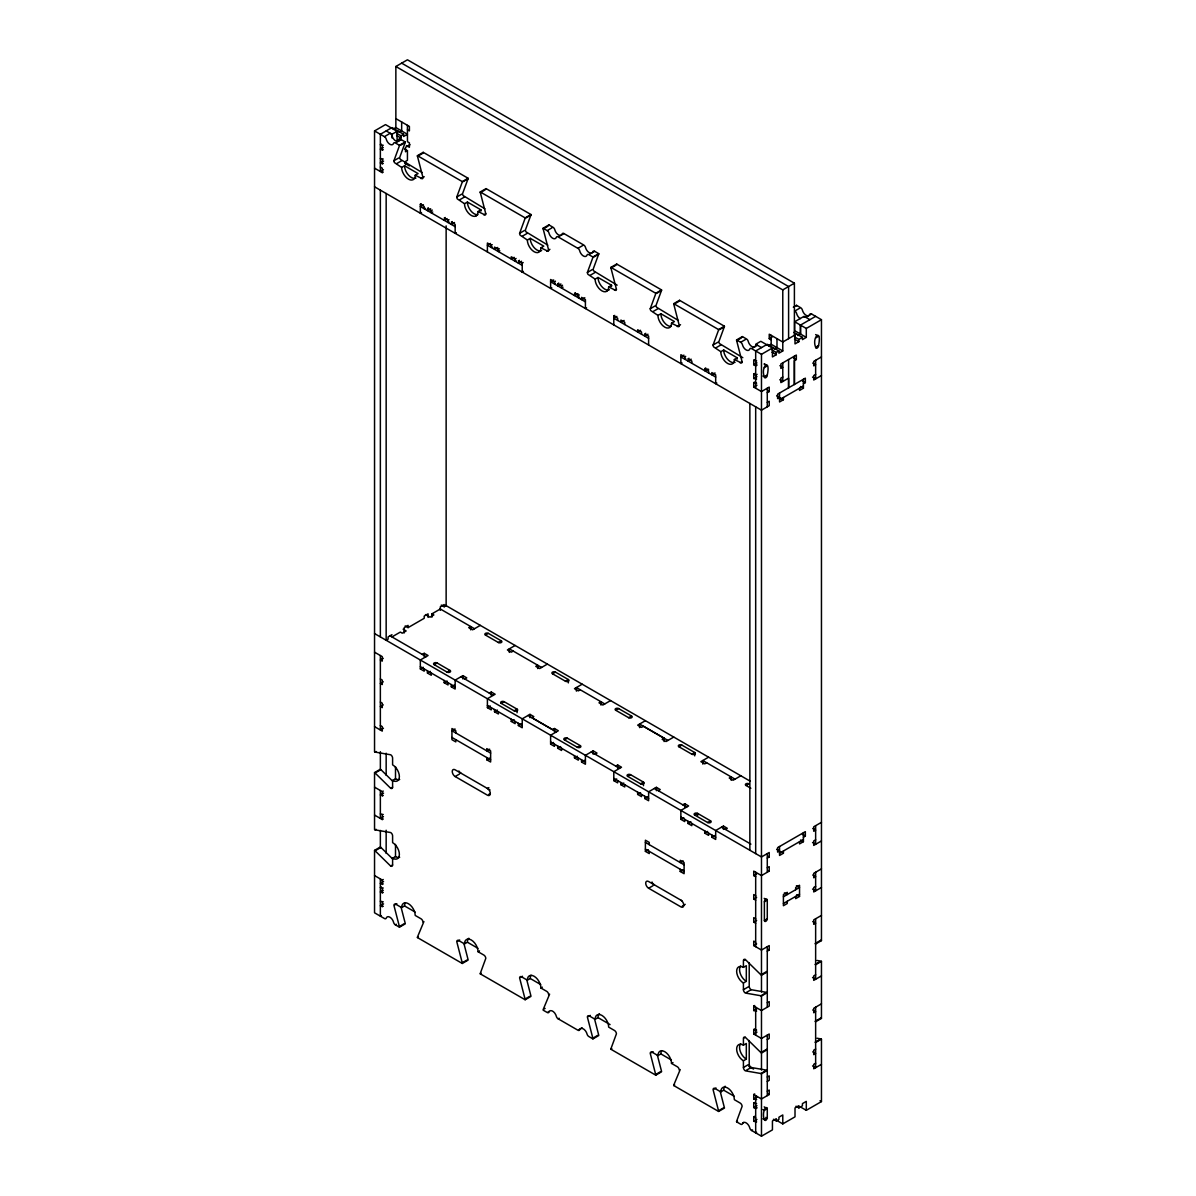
<?xml version="1.0" encoding="UTF-8"?>
<svg xmlns="http://www.w3.org/2000/svg" width="1196" height="1196" viewBox="0 0 1196 1196"><rect width="100%" height="100%" fill="white"/><g stroke="black" fill="none" stroke-linecap="round" stroke-linejoin="round"><path stroke-width="1.5" d="M697.627 815.627L697.627 813.4A2.048 1.181 0 0 0 694.726 813.4A2.048 1.181 0 0 0 694.726 815.074L707.628 822.519A2.048 1.181 0 0 0 710.529 822.519A2.048 1.181 0 0 0 710.529 820.845L697.627 813.4L694.726 815.074M788.598 338.662L788.598 286.547L401.662 63.149M794.398 335.314L794.398 283.198L407.462 59.8L395.861 66.498L395.861 127.568L407.432 134.281L403.575 136.508L403.575 134.281L391.989 127.568M767.279 1118.23C764.035 1125.391 762.301 1113.566 764.379 1110.322A2.048 1.181 -60 0 1 765.829 1107.81A2.048 1.181 -60 0 1 767.279 1108.647L767.279 1118.23L765.829 1117.393M401.662 167.44L404.562 165.766L418.107 173.584L415.206 175.259A9.568 5.517 60 0 1 413.218 179.639A9.583 5.532 60 0 1 402.813 172.433A9.568 5.517 60 0 1 401.662 167.44L394.501 162.641A2.736 1.585 60 0 1 393.933 160.727L399.374 145.897A2.736 1.585 60 0 0 399.464 145.314L405.265 141.965L401.183 139.603A2.736 1.585 60 0 0 399.359 140.037A5.472 3.154 60 0 1 395.712 140.919A5.472 3.154 60 0 1 392.064 135.836L391.795 135.073A2.736 1.585 60 0 0 390.24 133.279M405.265 141.965A2.736 1.585 60 0 1 405.175 142.548L399.733 157.379A2.736 1.585 60 0 0 400.301 159.292L422.098 172.538M476.068 215.923A9.583 5.532 60 0 1 465.648 208.717A9.568 5.517 60 0 1 464.511 203.724L457.335 198.925A2.736 1.585 60 0 1 456.767 197.011L462.224 182.181A2.736 1.585 60 0 0 462.299 181.598L468.099 178.249L423.22 152.326L417.419 155.674A2.751 1.585 60 0 0 417.494 156.362L422.95 177.486A2.736 1.585 60 0 1 422.382 178.742L415.206 175.259M468.099 178.249A2.736 1.585 60 0 1 468.025 178.832L462.568 193.662A2.736 1.585 60 0 0 463.136 195.576L484.948 208.822M527.346 240.007L530.262 238.333L543.791 246.152L540.891 247.826A9.583 5.532 60 0 1 534.119 251.728A9.583 5.532 60 0 1 527.346 239.992L520.185 235.208A2.736 1.585 60 0 1 519.617 233.295L525.059 218.464A2.736 1.585 60 0 0 525.149 217.881L530.949 214.518L486.069 188.609L480.254 191.958A2.751 1.585 60 0 0 480.344 192.646L485.785 213.77A2.736 1.585 60 0 1 485.217 215.026L478.056 211.543A9.568 5.517 60 0 1 476.053 215.908M530.949 214.518A2.736 1.585 60 0 1 530.875 215.116L525.418 229.946A2.736 1.585 60 0 0 525.986 231.86L547.783 245.09M606.686 291.331A9.583 5.532 60 0 1 596.266 284.14A9.568 5.517 60 0 1 595.13 279.131L587.954 274.333A2.736 1.585 60 0 1 587.385 272.434L592.842 257.603A2.736 1.585 60 0 0 592.917 257.005L598.733 253.657L594.651 251.295A2.736 1.585 60 0 0 593.096 251.31L592.827 251.743A5.472 3.154 60 0 1 589.18 252.61A5.472 3.154 60 0 1 585.532 247.527L585.248 246.78A2.736 1.585 60 0 0 583.708 244.986L563.929 233.564A2.736 1.585 60 0 0 562.374 233.564L562.105 233.997A5.472 3.154 60 0 1 561.567 234.865M598.733 253.657A2.736 1.585 60 0 1 598.643 254.255L593.201 269.085A2.736 1.585 60 0 0 593.769 270.984L617.136 285.141M423.907 921.578L417.494 936.961A2.736 1.585 60 0 0 417.419 937.559L462.299 963.468L468.099 960.119A2.736 1.585 60 0 0 468.025 959.431L463.943 943.599M657.979 315.415L660.88 313.741L674.424 321.56L671.509 323.234A9.568 5.517 60 0 1 669.521 327.614A9.583 5.532 60 0 1 659.116 320.423A9.568 5.517 60 0 1 657.979 315.415L650.803 310.616A2.736 1.585 60 0 1 650.235 308.718L655.677 293.887A2.736 1.585 60 0 0 655.767 293.289L661.567 289.94L616.688 264.032L610.887 267.381A2.751 1.585 60 0 0 610.962 268.054L616.418 289.178A2.736 1.585 60 0 1 615.85 290.434L608.674 286.95L611.575 285.276L598.03 277.457L595.13 279.131M661.567 289.94A2.736 1.585 60 0 1 661.493 290.523L656.036 305.369A2.736 1.585 60 0 0 656.604 307.267L678.401 320.513M720.814 351.699L723.715 350.024L737.259 357.843L734.359 359.518A9.568 5.532 60 0 1 732.371 363.898A9.583 5.532 60 0 1 721.95 356.707A9.568 5.532 60 0 1 720.814 351.699L713.638 346.9A2.736 1.585 60 0 1 713.085 345.001L718.527 330.156A2.736 1.585 60 0 0 718.602 329.573L724.417 326.224L679.522 300.301L673.722 303.664A2.751 1.585 60 0 0 673.811 304.337L679.253 325.462A2.736 1.585 60 0 1 678.685 326.717L671.509 323.234M724.417 326.224A2.736 1.585 60 0 1 724.328 326.807L718.886 341.637A2.736 1.585 60 0 0 719.454 343.551L742.821 357.694M549.607 994.145L543.178 1009.529A2.736 1.585 60 0 0 543.104 1010.127L547.185 1012.474A2.736 1.585 60 0 0 548.74 1012.474L549.547 1011.173A5.472 3.154 60 0 1 555.766 1014.761L556.574 1017.004A2.736 1.585 60 0 0 558.128 1018.798L577.892 1030.205A2.736 1.585 60 0 0 579.447 1030.205L580.269 1028.904A5.472 3.154 60 0 1 586.474 1032.492L587.296 1034.734A2.736 1.585 60 0 0 588.836 1036.528L592.917 1038.89L598.733 1035.542A2.736 1.585 60 0 0 598.643 1034.854L594.562 1019.007M680.225 1069.553L673.811 1084.951A2.736 1.585 60 0 0 673.722 1085.534L718.602 1111.443L724.417 1108.094A2.736 1.585 60 0 0 724.328 1107.406L720.246 1091.574M392.587 781.108L380.911 769.656A2.736 1.585 60 0 0 380.358 769.237L374.542 772.586A2.736 1.585 60 0 1 375.096 773.005L390.673 788.284L392.602 787.162L392.602 780.465A9.583 5.532 60 0 0 399.374 776.563A9.583 5.532 60 0 0 392.602 764.827L392.602 758.129A2.736 1.585 60 0 0 390.673 754.781L375.096 752.075A2.736 1.585 60 0 1 374.542 751.85L374.542 130.932L385.516 124.593L397.087 131.321L397.087 140.261L400.959 138.018L400.959 135.791L396.609 133.279M391.316 127.957L380.358 134.281L380.358 171.506L383.453 169.727M393.275 129.048L395.861 127.568M374.542 130.932L384.439 136.643L389.268 133.847M386.159 130.932L391.989 134.266L397.79 130.917M399.06 132.412L401.662 130.917L401.662 121.977M381.315 144.148L380.358 144.701L383.258 145.269M400.959 135.791L403.575 134.281M383.258 147.497L380.358 149.171L383.258 149.739M396.339 142.399L401.183 139.603M400.346 145.344L405.175 142.548M380.358 158.485L383.258 159.038M410.019 144.701L405.504 147.317L405.504 151.787L407.432 150.666L407.432 160.339L405.504 161.46L405.504 164.435M383.572 161.086L380.358 162.955L383.258 163.508M393.933 160.727L398.761 157.947M396.833 163.523L401.662 160.727M374.542 168.158L382.286 172.628L383.258 172.075M417.494 156.362L422.338 153.566M421.007 178.608L424.236 176.739M421.5 212.544L420.334 213.217L420.334 204.277L421.306 203.724M463.181 181.628L468.025 178.832M423.414 204.725L420.319 206.519L455.138 226.627M425.178 208.194L424.206 208.747L424.206 206.504L420.334 204.277M430.65 208.747L427.435 210.601L428.392 207.82M427.435 208.373L431.293 210.601L432.264 210.048M456.767 197.011L461.611 194.23M432.743 212.006L431.293 212.843L431.293 210.601M459.668 199.807L464.511 197.011M480.344 192.646L485.172 189.85M464.511 203.724L467.412 202.049L480.956 209.868A9.583 5.532 60 0 1 480.867 211.094M447.095 218.614L444.194 220.288L445.166 217.493M444.194 218.061L448.066 220.288L449.038 219.735M449.038 221.963L448.066 222.516L448.066 220.288M454.51 222.516L451.296 224.385L452.252 221.589M478.056 211.543L480.956 209.868M483.857 214.891L485.785 213.77M456.319 232.652L455.153 233.325L455.153 224.385L451.296 222.142M526.031 217.911L530.875 215.116M490.48 243.461L487.385 245.24L522.218 265.348M487.385 251.937L487.4 242.997L491.272 245.24L492.244 244.672M492.244 246.914L491.272 247.467L491.272 245.24M519.617 233.295L524.446 230.514M497.715 247.467L494.501 249.321L494.501 247.094L498.373 249.321L499.33 248.768M522.517 236.09L527.346 233.295M499.823 250.726L498.373 251.564L498.373 249.321M540.891 247.826L548.067 251.31A2.736 1.585 60 0 0 548.635 250.054L543.178 228.929A2.751 1.585 60 0 1 543.104 228.242L548.904 224.893L552.986 227.255A2.736 1.585 60 0 1 554.54 229.049L554.809 229.796A5.472 3.154 60 0 0 560.7 235.343M543.178 228.929L548.022 226.134M543.104 228.242L547.185 230.604L552.029 227.808M514.16 257.334L511.26 259.009L511.26 256.781L515.132 259.009L516.104 258.456M516.104 260.683L515.132 261.236L515.132 259.009M559.1 236.359L563.929 233.564M521.576 261.236L518.361 263.105L519.318 260.309M522.218 272.045L522.233 263.105L523.19 262.552M546.707 251.175L549.921 249.306M522.233 272.045L523.385 271.372M547.185 230.604A2.736 1.585 60 0 1 548.74 232.398L549.009 233.145A5.472 3.154 60 0 0 552.657 238.228A5.472 3.154 60 0 0 556.304 237.361L556.574 236.928A2.736 1.585 60 0 1 558.128 236.913L577.892 248.334L582.736 245.539M589.807 254.09L594.651 251.295M553.673 279.954L550.579 281.733L585.397 301.841M593.814 257.035L598.643 254.255M551.76 287.758L550.609 288.415L550.609 279.49L554.466 281.718L555.437 281.165M555.437 283.392L554.466 283.96L554.466 281.718M560.924 283.96L557.695 285.814L558.667 283.018M557.695 283.587L561.567 285.814L562.539 285.261M587.385 272.434L592.229 269.638M563.017 287.204L561.567 288.057L561.567 285.814M590.301 275.23L595.13 272.434M610.962 268.054L615.805 265.273M577.369 293.827L574.469 295.502L575.426 292.706M574.469 293.259L578.326 295.502L579.298 294.934M579.298 297.176L578.326 297.729L578.326 295.502M584.784 297.729L581.555 299.598L581.555 297.356L585.427 299.598L585.397 308.538L586.578 307.85M614.475 290.299L616.418 289.178M613.787 324.923L613.802 315.968L614.774 315.415M616.882 316.432L613.787 318.211L648.606 338.319M656.649 293.319L661.493 290.523M624.118 320.438L620.888 322.307L620.888 320.065L624.76 322.307L624.76 324.535M650.235 308.718L655.079 305.922M653.136 311.498L657.979 308.718M673.811 304.337L678.64 301.556M640.563 330.305L637.662 331.98L637.662 329.752L641.534 331.98L641.534 334.222M647.978 334.222L644.749 336.076L645.72 333.28M677.325 326.583L680.539 324.729M395.861 66.498L782.782 289.895L794.398 283.198M719.499 329.603L724.328 326.807M683.948 355.152L680.853 356.931L715.671 377.039M682.034 362.956L680.868 363.629L680.868 354.689L684.74 356.931L685.697 356.363M685.697 358.606L684.74 359.159L684.74 356.931M691.183 359.159L687.954 361.028L688.926 358.232M713.085 345.001L717.914 342.206M715.985 347.782L720.814 345.001M734.359 359.518L741.535 363.001A2.736 1.585 60 0 0 742.103 361.745L736.646 340.621A2.751 1.585 60 0 1 736.572 339.933L742.372 336.584L746.454 338.946A2.736 1.585 60 0 1 748.008 340.74L748.277 341.488A5.472 3.154 60 0 0 751.925 346.571A5.472 3.154 60 0 0 755.573 345.704L755.842 345.27A2.736 1.585 60 0 1 757.397 345.27L752.553 348.051M793.322 307.178L796.536 305.309L800.617 307.671A2.736 1.585 60 0 1 802.441 310.213A5.472 3.154 60 0 0 806.089 315.296A5.472 3.154 60 0 0 809.737 314.428L810.021 313.995A2.736 1.585 60 0 1 811.561 313.995L821.458 319.691L821.458 940.624L815.642 943.973A2.736 1.585 60 0 1 815.089 943.554M736.646 340.621L741.49 337.84M736.572 339.933L740.653 342.295L745.482 339.5M799.661 308.224L794.817 311.02A2.736 1.585 60 0 1 796.641 313.561A5.472 3.154 60 0 0 800.288 318.644M708.645 369.355A2.048 1.181 0 0 1 707.613 369.041L704.728 370.7L705.7 367.905M821.458 319.691L806.298 328.452L806.298 337.377L794.667 330.694L794.667 321.754L804.071 316.327L809.871 319.676M796.626 334.028L782.782 342.011L769.237 334.192L769.237 338.662L772.153 336.988M806.732 316.776L811.561 313.995M715.044 372.943L711.814 374.797L711.814 372.569L715.686 374.797L715.671 383.737L716.853 383.064M766.636 344.642L755.678 350.966L755.678 388.207M815.642 316.342L800.468 325.118L800.468 334.043M768.565 345.764L771.151 344.269L782.782 350.951L782.782 289.895M740.16 362.866L742.103 361.745M740.653 342.295A2.736 1.585 60 0 1 742.208 344.089L742.477 344.837A5.472 3.154 60 0 0 746.125 349.92A5.472 3.154 60 0 0 749.772 349.053L750.042 348.619A2.736 1.585 60 0 1 751.596 348.619L761.478 354.315L772.437 347.991L772.437 356.931L776.309 354.689L776.309 352.461L771.958 349.95M757.128 365.019L755.678 365.856L753.734 364.75L753.734 360.28L754.706 359.727M774.38 349.112L776.981 347.602L776.981 338.662M797.882 335.538L800.498 334.028L800.498 325.088M756.634 360.833L753.734 360.28M753.734 364.75L756.963 362.881M776.309 352.461L778.925 350.951L778.925 353.194L782.782 350.951M794.533 336.913L798.883 339.425L802.426 337.377L802.426 339.619L806.298 337.377M798.883 339.425L798.883 341.667L795.011 343.895L795.011 334.955M764.379 367.546L767.279 365.856L764.184 364.077M815.642 337.945L818.542 336.27L815.642 334.581M756.634 379.087L753.734 378.519L753.734 374.049L754.706 373.496M757.128 374.333L755.678 375.17L753.734 374.049M753.734 378.519L756.963 376.665M767.279 392.677L769.222 391.555L769.222 387.085L761.478 391.555L753.734 387.085L753.734 382.615L754.706 382.062M815.642 347.244L818.542 345.569C822.265 327.36 811.441 336.973 815.642 347.244A2.048 1.181 -60 0 0 817.092 348.081A2.048 1.181 -60 0 0 818.542 345.569L817.586 346.137M766.307 375.723L767.279 375.17C771.001 356.961 760.163 366.559 764.379 376.845A2.048 1.181 -60 0 0 765.829 377.682A2.048 1.181 -60 0 0 767.279 375.17L764.379 376.845L762.928 376.007M779.882 365.662L782.782 367.336L780.853 368.458L780.853 363.988L796.327 355.048L796.327 359.518L794.398 360.639L794.398 384.469L794.398 356.169M756.634 383.183L753.734 382.615M753.734 387.085L756.963 385.217M782.782 377.009L780.853 378.13L780.853 382.6L788.598 378.13L788.598 387.818L788.598 359.518M821.458 356.931L813.714 361.401L813.714 365.856L815.642 364.75L812.742 363.076M767.279 402.349L769.222 401.228L769.222 405.698L761.478 410.168L374.542 186.785M815.642 374.423L813.714 375.544L813.714 380.014L821.458 375.544M803.413 383.722L805.342 382.615L805.342 378.145L777.609 394.157L777.609 398.612L779.553 397.506L776.653 395.831M779.523 399.748L803.383 385.979M783.41 397.506L783.41 399.733L779.553 401.976L779.523 393.05M803.383 379.281L803.413 388.192L799.541 390.434L799.541 388.192M391.959 634.687L388.087 636.915L388.087 639.157L386.159 640.264L386.159 193.483M391.959 636.915L400.346 632.071L402.275 633.192L406.147 630.965L403.142 629.216M405.175 625.942L408.09 627.616L424.206 618.302L424.206 616.075L428.078 613.832L428.078 617.405M431.95 617.181L431.95 613.832L440.322 608.988M441.294 605.086L444.194 606.761L446.138 605.639L446.138 225.88M383.258 658.323L380.358 659.998L382.286 661.119L382.286 656.649L374.542 652.179M422.263 654.421L424.206 653.3L428.078 655.528L420.334 659.998L420.334 668.938L424.206 671.165L424.206 668.938M480.314 625.373L472.57 629.844L468.697 627.616L470.641 626.495L470.641 629.844M383.258 681.78L380.358 683.454L382.286 684.575L382.286 680.105L380.358 678.984M420.334 668.938L423.235 667.263M434.208 664.662L437.108 662.973L449.995 670.433A2.048 1.181 0 0 1 449.995 672.107A2.048 1.181 0 0 1 447.095 672.107L434.208 664.662A2.048 1.181 0 0 1 434.208 662.973A2.048 1.181 0 0 1 437.108 662.973M485.471 635.061L488.372 633.387L501.274 640.832A2.048 1.181 0 0 1 501.274 642.506A2.048 1.181 0 0 1 498.373 642.506L485.471 635.061A2.048 1.181 0 0 1 485.471 633.387A2.048 1.181 0 0 1 488.372 633.387M427.435 670.792L427.435 673.034L430.336 671.36M383.258 704.863L380.358 706.537L382.286 707.658L382.286 703.188L380.358 702.067M447.095 672.107L449.995 670.433M498.373 642.506L501.274 640.832M444.194 680.479L444.194 682.707L447.095 681.032M464.825 678.984L466.769 677.878L462.897 675.635L455.153 680.105L455.153 689.046L451.296 686.803L451.296 684.575M515.132 645.481L507.388 649.951L511.26 652.179L513.204 651.072M451.296 686.803L454.196 685.129M383.453 728.215L380.358 729.994L380.358 655.528M375.096 752.075L376.067 751.522M489.343 693.142L491.272 692.021L495.144 694.248L487.4 698.718L487.4 707.658L491.272 709.886L491.272 707.658M547.379 664.094L539.635 668.564L535.763 666.336L537.707 665.215L537.707 668.564M487.4 707.658L490.3 705.984M376.067 772.452L380.911 769.656M455.033 728.962L451.939 730.741L490.629 753.076M504.174 701.708A2.048 1.181 0 0 0 501.274 701.708A2.048 1.181 0 0 0 501.274 703.383L504.174 701.708L517.061 709.153L517.061 712.726M555.437 672.107A2.048 1.181 0 0 0 552.537 672.107A2.048 1.181 0 0 0 552.537 673.782L555.437 672.107L568.339 679.552L568.339 682.901M494.501 709.527L494.501 711.755L497.401 710.08M392.602 780.465L395.502 778.79A9.583 5.532 60 0 0 399.673 779.538M514.16 710.828L517.061 709.153A2.048 1.181 0 0 1 517.061 710.828A2.048 1.181 0 0 1 514.16 710.828L501.274 703.383M565.439 681.227L568.339 679.552A2.048 1.181 0 0 1 568.339 681.227A2.048 1.181 0 0 1 565.439 681.227L552.537 673.782M374.542 787.147L382.286 791.617L383.258 791.064M383.572 793.112L380.358 794.966L383.258 795.534M511.26 719.2L511.26 721.427L514.16 719.753M554.466 744.151L554.466 746.379L550.609 744.151L550.609 735.211L558.323 730.756L554.451 728.514L552.522 729.635L531.906 717.705L533.835 716.598L529.963 714.356L522.233 718.826L522.233 727.766L518.361 725.524L518.361 723.296M582.198 684.202L574.469 688.672L578.326 690.899L580.269 689.793M518.361 725.524L521.262 723.849M489.657 749.174L486.757 750.849L486.757 748.606L490.629 750.849L490.629 762.016L486.757 759.789L486.757 757.546M380.358 813.953L383.258 814.521M383.453 816.644L380.358 818.423L380.358 790.496M489.986 789.943L455.153 769.835A4.111 2.362 60 0 0 452.252 771.51A4.111 2.362 60 0 0 455.153 776.533L459.518 774.021M374.542 815.074L382.286 819.544L383.258 818.991M486.757 759.789L489.657 758.115M374.542 772.586L374.542 829.635A2.736 1.585 60 0 0 375.096 829.86L376.067 829.306M610.588 700.572L602.844 705.042L598.987 702.814L600.915 701.693L600.915 705.042M550.609 744.151L553.509 742.477M564.467 739.861L567.367 738.186L580.269 745.631A2.048 1.181 0 0 1 580.254 747.321A2.048 1.181 0 0 1 577.354 747.321M615.731 710.26L618.631 708.585L631.548 716.03A2.048 1.181 0 0 1 631.548 717.705A2.048 1.181 0 0 1 628.648 717.705L615.731 710.26A2.048 1.181 0 0 1 615.746 708.585A2.048 1.181 0 0 1 618.646 708.585M401.094 907.316L405.175 923.148A2.736 1.585 60 0 1 405.265 923.835L399.464 927.184L395.383 924.837A2.736 1.585 60 0 1 393.559 922.295A5.472 3.154 60 0 0 389.911 917.212A5.472 3.154 60 0 0 386.263 918.08A2.736 1.585 60 0 1 384.439 918.513L374.542 912.802L374.542 850.371L380.358 847.022A2.736 1.585 60 0 1 380.911 847.441L392.587 858.892M376.067 850.221L380.911 847.441M488.85 787.611L487.4 788.448A4.111 2.362 60 0 1 490.3 793.471L488.85 794.323M557.695 746.005L557.695 748.248L560.595 746.558M580.269 745.631L577.369 747.306L564.452 739.875A2.048 1.181 0 0 1 564.452 738.201A2.048 1.181 0 0 1 567.353 738.201M628.633 717.705L631.533 716.03M374.542 850.371A2.736 1.585 60 0 1 375.096 850.79L390.673 866.068L392.602 864.947L392.602 858.25L395.502 856.575A9.583 5.532 60 0 0 399.673 857.323M574.469 755.693L574.469 757.92L577.369 756.246M595.085 754.213L597.013 753.091L593.156 750.849L585.412 755.319L585.427 764.244L581.555 762.016L581.555 759.789M645.406 720.68L637.677 725.15L641.549 727.377L643.478 726.271L664.094 738.186L664.094 741.535M581.555 762.016L584.455 760.342M374.542 875.577L382.286 880.047L383.258 879.494M383.572 881.527L380.358 883.396L383.258 883.949M381.315 886.939L380.358 887.492L383.258 888.045M383.258 890.287L380.358 891.962L383.258 892.515M615.731 766.113L617.674 764.992L621.531 767.234L613.802 771.704L613.802 780.629L617.674 782.872L617.674 780.629M664.094 738.186L662.165 739.307L666.037 741.535L673.767 737.065M380.358 901.261L383.258 901.829M383.572 903.877L380.358 905.731L383.258 906.299M394.889 904.819L396.833 903.713M613.802 780.629L616.702 778.955M381.315 915.598L380.358 916.166L380.358 878.925M630.561 774.679A2.048 1.181 0 0 0 627.661 774.679A2.048 1.181 0 0 0 627.661 776.353L630.561 774.679L643.463 782.124L643.463 785.697M681.84 745.078A2.048 1.181 0 0 0 678.939 745.078A2.048 1.181 0 0 0 678.939 746.753L681.84 745.078L694.726 752.523L694.726 755.872M399.464 927.184A2.736 1.585 60 0 0 399.374 926.511L393.933 905.387A2.736 1.585 60 0 1 395.861 904.266L401.662 907.615L404.562 905.94A9.583 5.532 60 0 1 405.384 902.696M620.888 782.498L620.888 784.726L623.789 783.051M395.383 924.837L396.339 924.269M640.563 783.799L643.463 782.124A2.048 1.181 0 0 1 643.463 783.799A2.048 1.181 0 0 1 640.563 783.799L627.661 776.353M691.826 754.198L694.726 752.523A2.048 1.181 0 0 1 694.726 754.198A2.048 1.181 0 0 1 691.826 754.198L678.939 746.753M399.374 926.511L404.218 923.716M637.662 792.171L637.662 794.413L640.563 792.739M658.293 790.691L660.237 789.569L656.365 787.327L648.621 791.797L648.621 800.737L644.749 798.509L644.749 796.267M708.6 757.173L700.856 761.643L704.728 763.885L706.657 762.764M644.749 798.509L647.649 796.835M417.419 937.559L418.391 937.006M682.796 804.833L684.74 803.712L688.612 805.955L680.868 810.425L680.868 819.35L684.74 821.592L684.74 819.35M740.847 775.785L733.103 780.255L729.231 778.028L731.175 776.907L731.175 780.255M457.739 941.103L459.668 939.981M462.299 963.468A2.736 1.585 60 0 0 462.224 962.78L456.767 941.671A2.736 1.585 60 0 1 458.711 940.549L464.511 943.898L467.412 942.224A9.583 5.532 60 0 1 468.847 938.247M680.868 819.35L683.768 817.675M746.005 785.473L748.905 783.799A2.048 1.181 0 0 0 746.005 783.799A2.048 1.181 0 0 0 746.005 785.473L750.834 788.269M687.954 821.218L687.954 823.446L690.869 821.772M649.264 844.675L649.264 842.433L645.392 840.205L645.392 851.373L648.307 849.698M464.511 943.898A9.583 5.532 60 0 1 471.284 939.981A9.583 5.532 60 0 1 478.056 951.717L479.506 950.88M462.224 962.78L467.053 959.999M707.628 822.519L710.529 820.845M704.728 830.891L704.728 833.134L707.628 831.459M725.359 829.411L727.303 828.29L723.431 826.062L715.686 830.517L715.686 839.457L711.814 837.23L711.814 834.987M711.814 837.23L714.73 835.556M526.778 979.883L530.875 995.715A2.736 1.585 60 0 1 530.949 996.403L525.149 999.751L480.254 973.843L481.226 973.29M683.125 860.866L680.225 862.54L680.225 860.313L684.097 862.54L684.097 873.708L680.225 871.48L680.225 869.238M681.84 900.708L648.621 881.527A4.111 2.362 60 0 0 645.72 883.201A4.111 2.362 60 0 0 648.621 888.239L652.971 885.728M680.225 871.48L683.125 869.806M520.589 977.386L522.517 976.265M525.149 999.751A2.736 1.585 60 0 0 525.059 999.064L519.617 977.939A2.736 1.585 60 0 1 521.546 976.833L527.346 980.182L530.262 978.507A9.583 5.532 60 0 1 531.069 975.248M821.458 822.325L813.714 826.795L813.714 831.265L815.642 830.144L812.742 828.469M682.318 906.015L685.218 904.34M527.346 980.182A9.583 5.532 60 0 1 534.119 976.265A9.583 5.532 60 0 1 540.891 988.001L542.341 987.163M767.279 858.07L769.222 856.964L769.222 852.494L761.478 856.964L374.542 633.566M803.413 837.215L805.342 836.094L805.342 831.639L777.609 847.635L777.609 852.105L779.553 850.999L776.653 849.31M525.059 999.064L529.903 996.283M779.538 853.241L803.398 839.457M783.41 850.999L783.41 853.226L779.553 855.454L779.538 846.529M803.398 832.76L803.413 841.685L799.541 843.913L799.541 841.685M767.279 867.758L769.222 866.637L769.222 871.107L761.478 875.577L753.734 871.107L753.734 875.577L756.634 873.902M815.642 839.831L813.714 840.952L813.714 845.423L821.458 840.952M544.15 1008.976L545.122 1008.407M548.157 1011.921L549.114 1011.368M755.678 895.684L753.734 894.563L753.734 899.033L756.634 897.359M558.128 1018.798L559.1 1018.245M764.379 901.829L767.279 900.154L767.279 918.767A2.048 1.181 -60 0 1 765.829 921.279A2.048 1.181 -60 0 1 764.379 920.442L764.379 901.829A2.048 1.181 -60 0 1 765.829 899.302A2.048 1.181 -60 0 1 767.279 900.154L764.184 898.36M821.458 868.879L813.714 873.334L813.714 877.804L815.642 876.698L812.742 875.009M783.41 896.791L799.526 887.492L796.431 885.698M783.41 903.503L799.526 894.189M588.357 1016.525L590.301 1015.404M755.678 918.767L753.734 917.646L753.734 922.116L756.634 920.442M815.642 886.371L813.714 887.492L813.714 891.962L821.458 887.492M795.669 889.719L795.669 887.477L799.541 885.249L799.541 896.417L795.669 898.645L795.669 896.417M764.379 920.442L767.279 918.767M592.917 1038.89A2.736 1.585 60 0 0 592.842 1038.203L587.385 1017.078A2.736 1.585 60 0 1 589.329 1015.957L595.13 1019.306L598.03 1017.632A9.583 5.532 60 0 1 599.465 1013.655M578.864 1029.651L582.093 1027.798M592.842 1038.203L597.671 1035.407M755.678 942.224L753.734 941.103L753.734 945.573L756.634 943.898M744.39 960.104L745.362 959.551L760.925 974.83A2.736 1.585 60 0 0 761.478 975.248L767.279 971.9M821.458 915.418L813.714 919.874L813.714 924.344L815.642 923.237L812.742 921.563M767.279 951.149L769.222 950.043L769.222 945.573L761.478 950.043L753.734 945.573M743.419 983.007A9.583 5.532 60 0 1 736.646 971.272A9.583 5.532 60 0 1 743.419 967.37L746.319 965.695L746.319 981.333L743.419 983.007L743.419 989.705A2.736 1.585 60 0 0 745.362 993.054L760.925 995.76A2.736 1.585 60 0 1 761.478 995.984L767.279 992.635A2.736 1.585 60 0 0 766.726 992.411L751.163 989.705L746.319 992.501M657.396 1055.291L661.493 1071.138A2.736 1.585 60 0 1 661.567 1071.81L655.767 1075.174L610.887 1049.251L611.844 1048.698M761.897 974.277L766.726 971.481M816.061 943.001L820.905 940.206M743.419 989.705L748.262 986.909M651.207 1052.794L653.136 1051.688M760.925 995.76L765.754 992.964M819.933 961.689L815.089 964.484A2.736 1.585 60 0 1 815.642 964.709L821.458 961.36L821.458 1018.394L815.642 1021.743A2.736 1.585 60 0 1 815.089 1021.339M655.767 1075.174A2.736 1.585 60 0 0 655.677 1074.486L650.235 1053.362A2.736 1.585 60 0 1 652.164 1052.241L657.979 1055.59L660.88 1053.915A9.583 5.532 60 0 1 661.687 1050.671M756.634 1011.098L753.734 1010.545L753.734 1006.075L754.706 1005.507M753.734 1010.545L756.963 1008.677M767.279 1002.726L769.222 1001.605L769.222 1006.075L761.478 1010.545L753.734 1006.075M815.642 974.8L813.714 975.921L813.714 980.376L821.458 975.921M657.979 1055.59A9.583 5.532 60 0 1 664.752 1051.688A9.583 5.532 60 0 1 671.509 1063.408L672.974 1062.571M655.677 1074.486L660.521 1071.691M767.279 1039.578L769.222 1038.472L769.222 1034.002L761.478 1038.472L753.734 1034.002L753.734 1029.532L754.706 1028.964M756.634 1030.085L753.734 1029.532M744.39 1037.889L745.362 1037.336L760.925 1052.615A2.736 1.585 60 0 0 761.478 1053.018L767.279 1049.669M753.734 1034.002L756.963 1032.133M743.419 1060.792A9.583 5.532 60 0 1 736.646 1049.056A9.583 5.532 60 0 1 743.419 1045.155L746.319 1043.48L746.319 1059.118L743.419 1060.792L743.419 1067.49A2.736 1.585 60 0 0 745.362 1070.839L760.925 1073.53A2.736 1.585 60 0 1 761.478 1073.769L767.279 1070.405A2.736 1.585 60 0 0 766.726 1070.181L751.163 1067.49L746.319 1070.285M673.722 1085.534L674.694 1084.981M821.458 1003.833L813.714 1008.303L813.714 1012.773L815.642 1011.652L812.742 1009.977M761.897 1052.046L766.726 1049.266M816.061 1020.771L820.905 1017.99M743.419 1067.49L748.262 1064.694M714.042 1089.078L715.985 1087.971M718.602 1111.443A2.736 1.585 60 0 0 718.527 1110.77L713.085 1089.646A2.736 1.585 60 0 1 715.014 1088.524L720.814 1091.873L723.715 1090.199A9.583 5.532 60 0 1 725.15 1086.222M760.925 1073.53L765.754 1070.749M819.933 1039.474L815.089 1042.254A2.736 1.585 60 0 1 815.642 1042.493L821.458 1039.13L821.458 1101.576L806.298 1110.322L800.498 1106.973M767.279 1076.998L769.222 1075.877L769.222 1080.347L767.279 1081.468M815.642 1049.071L813.714 1050.193L813.714 1054.663L815.642 1053.541L812.742 1051.867M718.527 1110.77L723.371 1107.974M756.634 1099.528L753.734 1098.975L753.734 1094.504L754.706 1093.936M753.734 1098.975L756.963 1097.106M767.279 1091.156L769.222 1090.034L769.222 1094.504L761.478 1098.975L753.734 1094.504M815.642 1063.229L813.714 1064.335L813.714 1068.805L821.458 1064.335M757.128 1107.81L755.678 1108.647L753.734 1107.526L753.734 1103.056L754.706 1102.503M756.634 1103.624L753.734 1103.056M753.734 1107.526L756.963 1105.672M776.981 1120.547L782.782 1123.896L782.782 1114.956L778.925 1117.199L778.925 1119.426L776.309 1120.936L776.309 1118.694L772.437 1120.936L772.437 1129.876L761.478 1136.2L751.596 1130.489A2.736 1.585 60 0 1 749.772 1127.948A5.472 3.154 60 0 0 746.125 1122.865A5.472 3.154 60 0 0 742.477 1123.732A2.736 1.585 60 0 1 740.653 1124.18L736.572 1121.818L737.543 1121.265M742.581 1123.059L743.553 1122.506M756.634 1121.863L753.734 1121.31L753.734 1116.84L754.706 1116.287M753.734 1121.31L756.963 1119.441M767.279 1117.961L764.379 1119.635L762.928 1118.798M751.596 1130.489L752.553 1129.936M756.634 1132.298L755.678 1132.851L755.678 1095.611M795.983 1106.225L798.883 1107.9L802.426 1105.852L802.426 1103.624L806.298 1101.381L806.298 1110.322M782.782 1123.896L795.011 1116.84L795.011 1107.9L798.883 1105.672L798.883 1107.9M375.096 829.86L390.673 832.551A2.736 1.585 60 0 1 392.602 835.899L392.602 842.612A9.583 5.532 60 0 1 399.374 854.333A9.583 5.532 60 0 1 392.602 858.25M817.003 960.463L820.905 961.135A2.736 1.585 60 0 1 821.458 961.36M817.003 1038.233L820.905 1038.905A2.736 1.585 60 0 1 821.458 1039.13M794.667 321.754L806.298 328.452M793.696 332.368L802.426 337.377M794.533 339.156L798.883 341.667M395.861 118.628L409.406 126.447L409.406 130.917L407.462 129.796M769.237 338.662L771.181 339.784M793.426 357.843L796.327 359.518M778.925 350.951L767.279 344.269M772.437 347.991L760.806 341.309L755.708 344.254L761.508 347.602M396.609 135.507L400.959 138.018M771.958 352.177L776.309 354.689M812.488 377.069L815.642 378.893L815.642 360.28M406.386 145.553L409.406 147.302L409.406 142.832L407.462 141.711L407.432 125.341M399.464 145.314L395.383 142.952A2.736 1.585 60 0 0 393.559 143.385A5.472 3.154 60 0 1 389.911 144.268A5.472 3.154 60 0 1 386.263 139.185L385.979 138.437A2.736 1.585 60 0 0 384.439 136.643M417.419 155.674L462.299 181.598M480.254 191.958L525.149 217.881M592.917 257.005L588.836 254.643A2.736 1.585 60 0 0 587.296 254.658L587.012 255.092A5.472 3.154 60 0 1 583.364 255.959A5.472 3.154 60 0 1 579.716 250.876L579.447 250.128A2.736 1.585 60 0 0 577.892 248.334M610.887 267.381L655.767 293.289M673.722 303.664L718.602 329.573M404.532 148.992L407.432 150.666M802.441 380.941L805.342 382.615M764.379 363.913L765.829 364.75M800.513 386.517L803.413 388.192M404.891 163.299L409.406 165.915M779.777 379.745L782.782 381.479L782.782 362.866M380.358 167.051L382.286 168.158L382.286 172.628M768.251 390.987L769.222 391.555M780.51 398.059L783.41 399.733M518.361 260.863L522.233 263.105M613.802 315.968L617.674 318.211L617.674 320.438M644.749 333.848L648.621 336.076L648.606 345.016M687.954 358.785L691.826 361.028L691.826 363.255M704.728 368.473L708.6 370.7L708.6 372.943M445.57 605.326L750.341 781.272M439.769 608.674L474.498 628.722M541.579 667.443L509.332 648.83L509.332 652.403M604.772 703.936L576.397 687.551L576.397 691.124M667.966 740.429L639.591 724.043L639.591 727.617M735.032 779.149L702.8 760.521L702.8 764.095M431.95 613.832L433.879 614.953L430.007 617.181L425.492 614.58M802.441 834.419L805.342 836.094M812.547 842.507L815.642 844.301L815.642 825.688M800.513 840.011L803.413 841.685M780.51 851.552L783.41 853.226M389.821 635.689L426.135 656.649M460.968 676.757L493.2 695.369M528.034 715.477L556.409 731.862M591.228 751.97L619.603 768.34M654.421 788.448L686.668 807.061M721.502 827.169L750.894 844.137M768.251 856.396L769.222 856.964M812.547 889.047L815.642 890.841L815.642 872.228M420.334 666.71L455.153 686.803M487.4 705.431L522.233 725.524M550.594 741.924L585.412 762.031M613.802 778.402L648.621 798.509M680.868 817.122L715.686 837.23M427.435 673.034L431.293 675.262L431.293 673.034M444.194 682.707L448.066 684.949L448.066 682.707M494.501 711.755L498.373 713.982L498.373 711.755M511.26 721.427L515.132 723.67L515.132 721.427M557.695 748.248L561.567 750.475L561.567 748.248M574.469 757.92L578.326 760.148L578.326 757.92M620.888 784.726L624.76 786.968L624.76 784.726M637.662 794.413L641.534 796.641L641.534 794.413M687.954 823.446L691.826 825.688L691.826 823.446M704.728 833.134L708.6 835.361L708.6 833.134M768.251 870.553L769.222 871.107M796.641 894.743L799.541 896.417M784.382 892.874L787.282 894.548L787.282 892.321L783.41 894.548L783.41 905.731L787.282 903.488L787.282 901.261M753.734 875.577L755.678 876.698M753.734 899.033L755.678 900.154M645.392 842.433L684.097 864.783M451.939 737.439L490.629 759.789M645.392 849.145L684.097 871.48M645.392 851.373L649.264 853.6L649.264 851.373M753.734 922.116L755.678 923.237M380.358 725.524L382.286 726.645L382.286 731.115L374.542 726.645M768.251 949.475L769.222 950.043M812.547 977.476L815.642 979.27L815.642 918.767M455.153 776.533L487.4 795.161A4.111 2.362 60 0 0 490.3 793.471M648.621 888.239L680.868 906.852A4.111 2.362 60 0 0 683.768 905.178A4.111 2.362 60 0 0 680.868 900.154M812.547 1065.905L815.642 1067.699L815.642 1007.196M819.993 1100.739L821.458 1101.576M748.741 1066.294L753.54 1069.075M768.251 1093.936L769.222 1094.504M764.184 1106.868L767.279 1108.647L764.379 1110.322L762.928 1109.484M404.562 905.94L415.102 912.025M467.412 942.224L477.952 948.308M530.262 978.507L540.786 984.592M598.03 1017.632L610.065 1024.583M660.88 1053.915L671.405 1060M723.715 1090.199L734.254 1096.284M773.408 1119.262L776.309 1120.936M478.056 951.717L483.857 955.066A2.736 1.585 60 0 1 485.785 958.415L480.344 973.245A2.736 1.585 60 0 0 480.254 973.843M540.891 988.001L546.707 991.349A2.736 1.585 60 0 1 548.635 994.698M671.509 1063.408L677.325 1066.757A2.736 1.585 60 0 1 679.253 1070.106M753.734 1116.84L755.678 1117.961M771.151 335.329L771.181 344.897M767.279 388.207L767.279 406.819M767.279 853.6L767.279 872.228M767.279 946.694L767.279 1007.196M767.279 1035.108L767.279 1095.611M761.478 354.315L761.478 992.007M761.478 995.984L761.478 1070.091M761.478 1073.769L761.478 1136.2M755.678 406.819L755.678 853.6M755.678 872.228L755.678 946.694M755.678 1007.196L755.678 1035.108M749.862 403.471L749.862 850.251M749.219 962.765L749.219 986.356A2.736 1.585 60 0 0 751.163 989.705M749.219 1040.535L749.219 1064.141A2.736 1.585 60 0 0 751.163 1067.49M743.419 967.37L743.419 960.672A2.736 1.585 60 0 1 745.362 959.551M743.419 1045.155L743.419 1038.442A2.736 1.585 60 0 1 745.362 1037.336M723.431 826.062L723.431 829.411M684.74 803.712L684.74 807.061M656.365 787.327L656.365 790.691M617.674 764.992L617.674 768.34M593.156 750.849L593.156 754.213M554.451 728.514L554.451 731.862M529.963 714.356L529.963 717.705M491.272 692.021L491.272 695.369M462.897 675.635L462.897 678.984M455.811 732.984L455.811 730.741L451.939 728.514L451.939 739.681L455.811 741.909L455.811 739.681M444.194 606.761L444.194 604.533L440.322 606.761L440.322 610.334M424.206 653.3L424.206 656.649M408.09 627.616L408.09 625.373L404.218 627.616L404.218 632.968M395.502 766.621L395.502 778.79M395.502 844.406L395.502 856.575M391.989 134.266L391.989 137.929M386.159 753.211L386.159 775.322M386.159 830.233L386.159 853.391M382.286 145.822L382.286 150.292M382.286 159.606L382.286 164.061M382.286 791.617L382.286 796.088M382.286 815.074L382.286 819.544M382.286 880.047L382.286 884.517M382.286 888.613L382.286 893.083M382.286 902.382L382.286 906.852M380.358 190.134L380.358 636.915M380.358 751.701L380.358 770.119M380.358 830.443L380.358 848.263M821.458 1018.394A2.736 1.585 60 0 1 821.039 1018.11M821.458 940.624A2.736 1.585 60 0 1 821.039 940.325M746.319 1059.118A9.583 5.532 60 0 1 740.369 1051.583A9.583 5.532 60 0 1 740.653 1043.749M392.602 864.947A2.736 1.585 60 0 1 390.673 866.068M392.602 787.162A2.736 1.585 60 0 1 390.673 788.284M746.319 981.333A9.583 5.532 60 0 1 740.369 973.798A9.583 5.532 60 0 1 740.653 965.964M460.968 773.184A4.111 2.362 60 0 1 458.905 771.016M654.421 884.876A4.111 2.362 60 0 1 652.822 883.381M652.373 882.723A4.111 2.362 60 0 1 652.014 882.005M422.95 922.131A2.736 1.585 60 0 0 421.007 918.782L415.206 915.433A9.583 5.532 60 0 0 408.434 903.713A9.583 5.532 60 0 0 401.662 907.615M736.572 1121.818A2.736 1.585 60 0 1 736.646 1121.22L742.103 1106.39A2.736 1.585 60 0 0 740.16 1103.041L734.359 1099.692A9.583 5.532 60 0 0 727.587 1087.971A9.583 5.532 60 0 0 720.814 1091.873M610.887 1049.251A2.736 1.585 60 0 1 610.962 1048.668L616.418 1033.837A2.736 1.585 60 0 0 614.475 1030.474L608.674 1027.125A9.583 5.532 60 0 0 601.902 1015.404A9.583 5.532 60 0 0 595.13 1019.306M578.371 294.156A2.048 1.181 0 0 1 577.339 293.842M609.392 289.761A9.583 5.532 60 0 1 598.852 281.643A9.583 5.532 60 0 1 598.03 277.457M611.575 285.276A9.583 5.532 60 0 1 611.485 286.517M608.659 286.95A9.568 5.517 60 0 1 606.686 291.331M616.762 264.705A2.751 1.585 60 0 1 616.688 264.017M671.345 326.329A9.583 5.532 60 0 1 664.423 322.666A9.583 5.532 60 0 1 660.88 313.741M679.567 300.809A2.751 1.585 60 0 1 679.522 300.301M723.715 350.024A9.583 5.532 60 0 0 724.537 354.21A9.568 5.532 60 0 0 735.077 362.328M737.274 357.843A9.583 5.532 60 0 1 737.185 359.084M742.447 337.272A2.751 1.585 60 0 1 742.372 336.584M415.924 178.069A9.583 5.532 60 0 1 408.613 175.259A9.583 5.532 60 0 1 404.562 165.766M423.309 153.013A2.751 1.585 60 0 1 423.22 152.326M477.892 214.637A9.583 5.532 60 0 1 470.955 210.974A9.583 5.532 60 0 1 467.412 202.034M486.144 189.297A2.751 1.585 60 0 1 486.069 188.609M530.262 238.318A9.583 5.532 60 0 0 531.069 242.519A9.568 5.532 60 0 0 541.609 250.637M548.949 225.401A2.751 1.585 60 0 1 548.904 224.893M804.205 317.344A2.736 1.585 60 0 1 805.76 317.344M796.626 305.997A2.736 1.585 60 0 1 796.536 305.309"/></g></svg>
